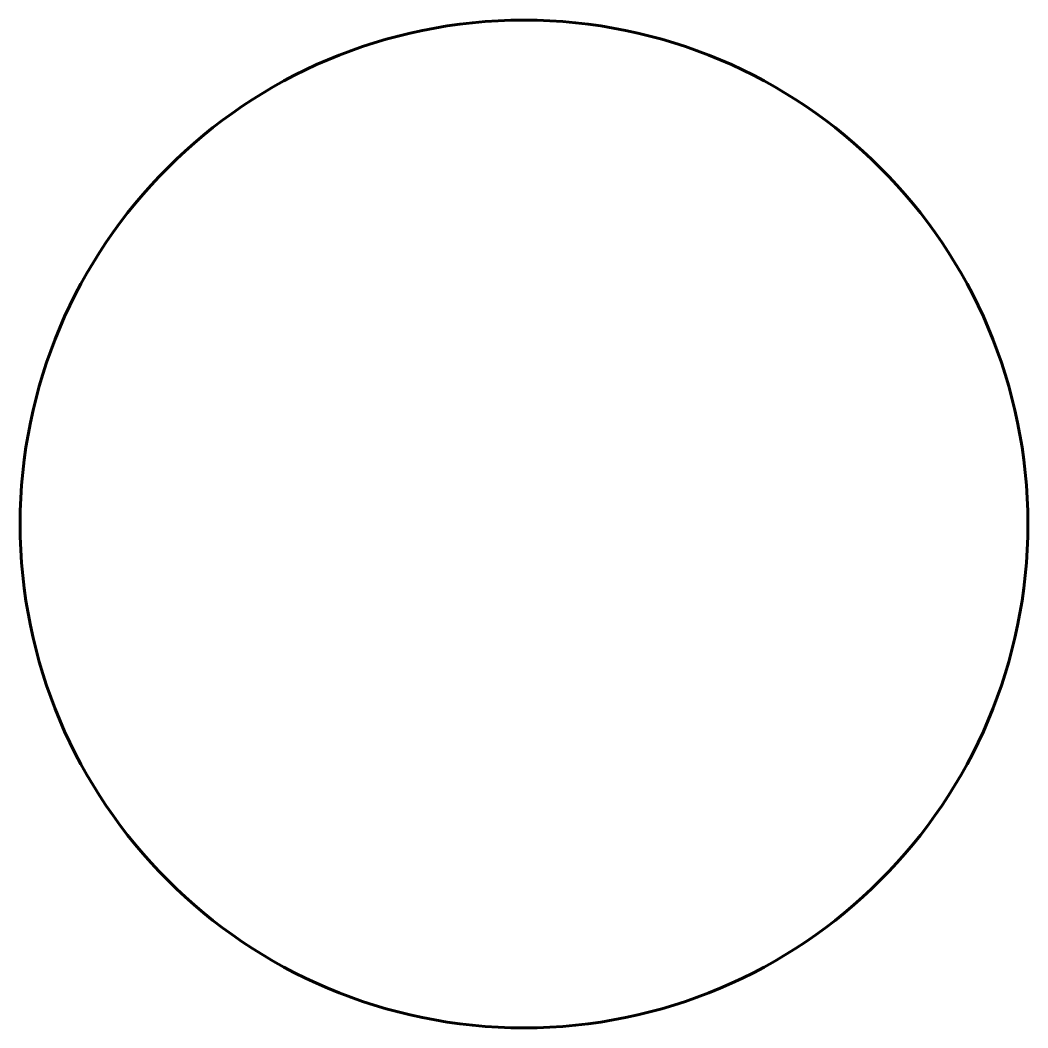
# Model space of a CAD drawing. Header units: millimetres. Extents: x -243 to 193, y -210 to 226.
import ezdxf

# ---------------------------------------------------------------- set-up
doc = ezdxf.new("R2010")
doc.units = ezdxf.units.MM
doc.linetypes.add('K5LT_BASIC', pattern=[0])
doc.layers.add('Системный слой', color=7, linetype='Continuous')

msp = doc.modelspace()

# ---------------------------------------------------------------- linework, layer by layer
at = {"layer": 'Системный слой', "color": 5, "linetype": 'K5LT_BASIC', "lineweight": 60, "true_color": 0x0000ff}
msp.add_circle((-24.98, 8.22), 218, dxfattribs=at)

doc.saveas('drawing.dxf')
